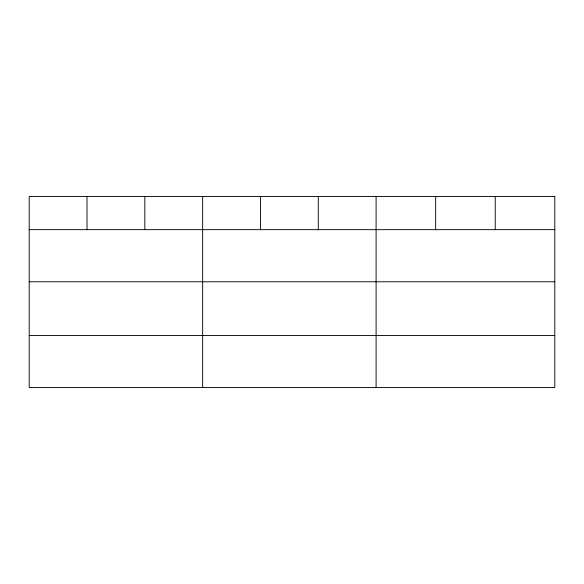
<?xml version="1.0" encoding="UTF-8"?>
<svg xmlns="http://www.w3.org/2000/svg" width="584" height="584" viewBox="0 0 584 584"><rect width="100%" height="100%" fill="white"/><g stroke="black" fill="none" stroke-linecap="round" stroke-linejoin="round"><path stroke-width="0.88" d="M29.2 229.658L554.8 229.658M29.2 281.773L554.8 281.773M29.2 335.457L554.8 335.457M495.232 196.428L495.232 229.658M435.664 196.428L435.664 229.658M376.096 196.428L376.096 387.572M318.28 196.428L318.28 229.658M260.464 196.428L260.464 229.658M202.648 196.428L202.648 387.572M144.832 196.428L144.832 229.658M87.016 196.428L87.016 229.658M554.8 196.428L29.2 196.428L29.2 387.572L554.8 387.572L554.8 196.428"/></g></svg>
